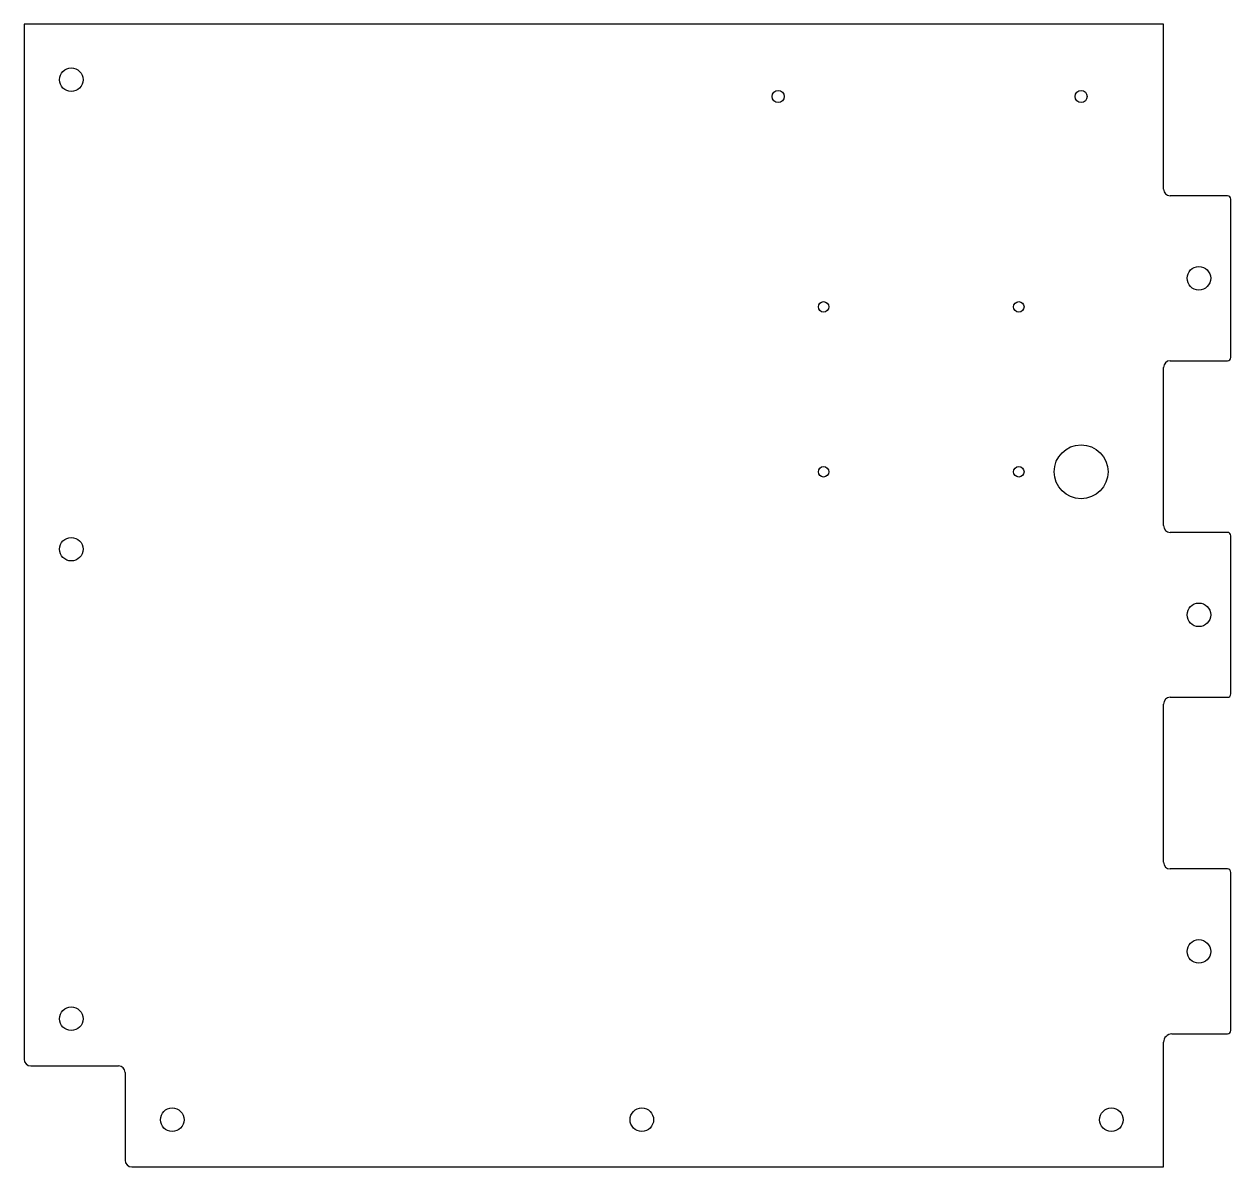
# Model space of a CAD drawing. Header units: millimetres. Extents: x -179 to 179, y -170 to 170.
import ezdxf

# ---------------------------------------------------------------- set-up
doc = ezdxf.new("R2010")
doc.units = ezdxf.units.MM
doc.layers.add('CUTOUTS', color=1, linetype='CONTINUOUS')
doc.layers.add('PERIMETER', color=5, linetype='CONTINUOUS')

msp = doc.modelspace()

# ---------------------------------------------------------------- linework, layer by layer
at = {"layer": 'CUTOUTS'}
for centre, radius in [((-165.25, 153.25), 3.5), ((44.75, 148.25), 1.8), ((134.75, 148.25), 1.8), ((169.75, 94.25), 3.5), ((58.25, 85.75), 1.55), ((116.25, 85.75), 1.55), ((134.75, 36.75), 8), ((58.25, 36.75), 1.55), ((116.25, 36.75), 1.55), ((-165.25, 13.75), 3.5), ((169.75, -5.75), 3.5), ((169.75, -105.75), 3.5), ((-165.25, -125.75), 3.5), ((-135.25, -155.75), 3.5), ((4.25, -155.75), 3.5), ((143.75, -155.75), 3.5)]:
    msp.add_circle(centre, radius, dxfattribs=at)
at = {"layer": 'PERIMETER'}
for p, q in [((159.25, 169.75), (-179.25, 169.75)), ((-179.25, 169.75), (-179.25, -137.75)), ((159.25, 120.75), (159.25, 169.75)), ((178.25, 118.75), (161.25, 118.75)), ((179.25, 70.75), (179.25, 117.75)), ((161.25, 69.75), (178.25, 69.75)), ((159.25, 20.75), (159.25, 67.75)), ((178.25, 18.75), (161.25, 18.75)), ((179.25, -29.25), (179.25, 17.75)), ((159.25, -79.25), (159.25, -32.25)), ((161.25, -30.25), (178.25, -30.25)), ((178.25, -81.25), (161.25, -81.25)), ((179.25, -129.25), (179.25, -82.25)), ((161.75, -130.25), (178.25, -130.25)), ((159.25, -169.75), (159.25, -132.75)), ((-177.25, -139.75), (-151.25, -139.75)), ((-149.25, -141.75), (-149.25, -167.75)), ((-147.25, -169.75), (159.25, -169.75))]:
    msp.add_line(p, q, dxfattribs=at)
for centre, radius, start, end in [((161.25, 120.75), 2, 180, 270), ((178.25, 117.75), 1, 0, 90), ((161.25, 67.75), 2, 90, 180), ((178.25, 70.75), 1, -90, 0), ((161.25, 20.75), 2, 180, 270), ((178.25, 17.75), 1, 0, 90), ((161.25, -32.25), 2, 90, 180), ((178.25, -29.25), 1, -90, 0), ((161.25, -79.25), 2, 180, 270), ((178.25, -82.25), 1, 0, 90), ((161.75, -132.75), 2.5, 90, 180), ((178.25, -129.25), 1, -90, 0), ((-177.25, -137.75), 2, 180, 270), ((-151.25, -141.75), 2, 0, 90), ((-147.25, -167.75), 2, 180, 270)]:
    msp.add_arc(centre, radius, start, end, dxfattribs=at)

doc.saveas('drawing.dxf')
